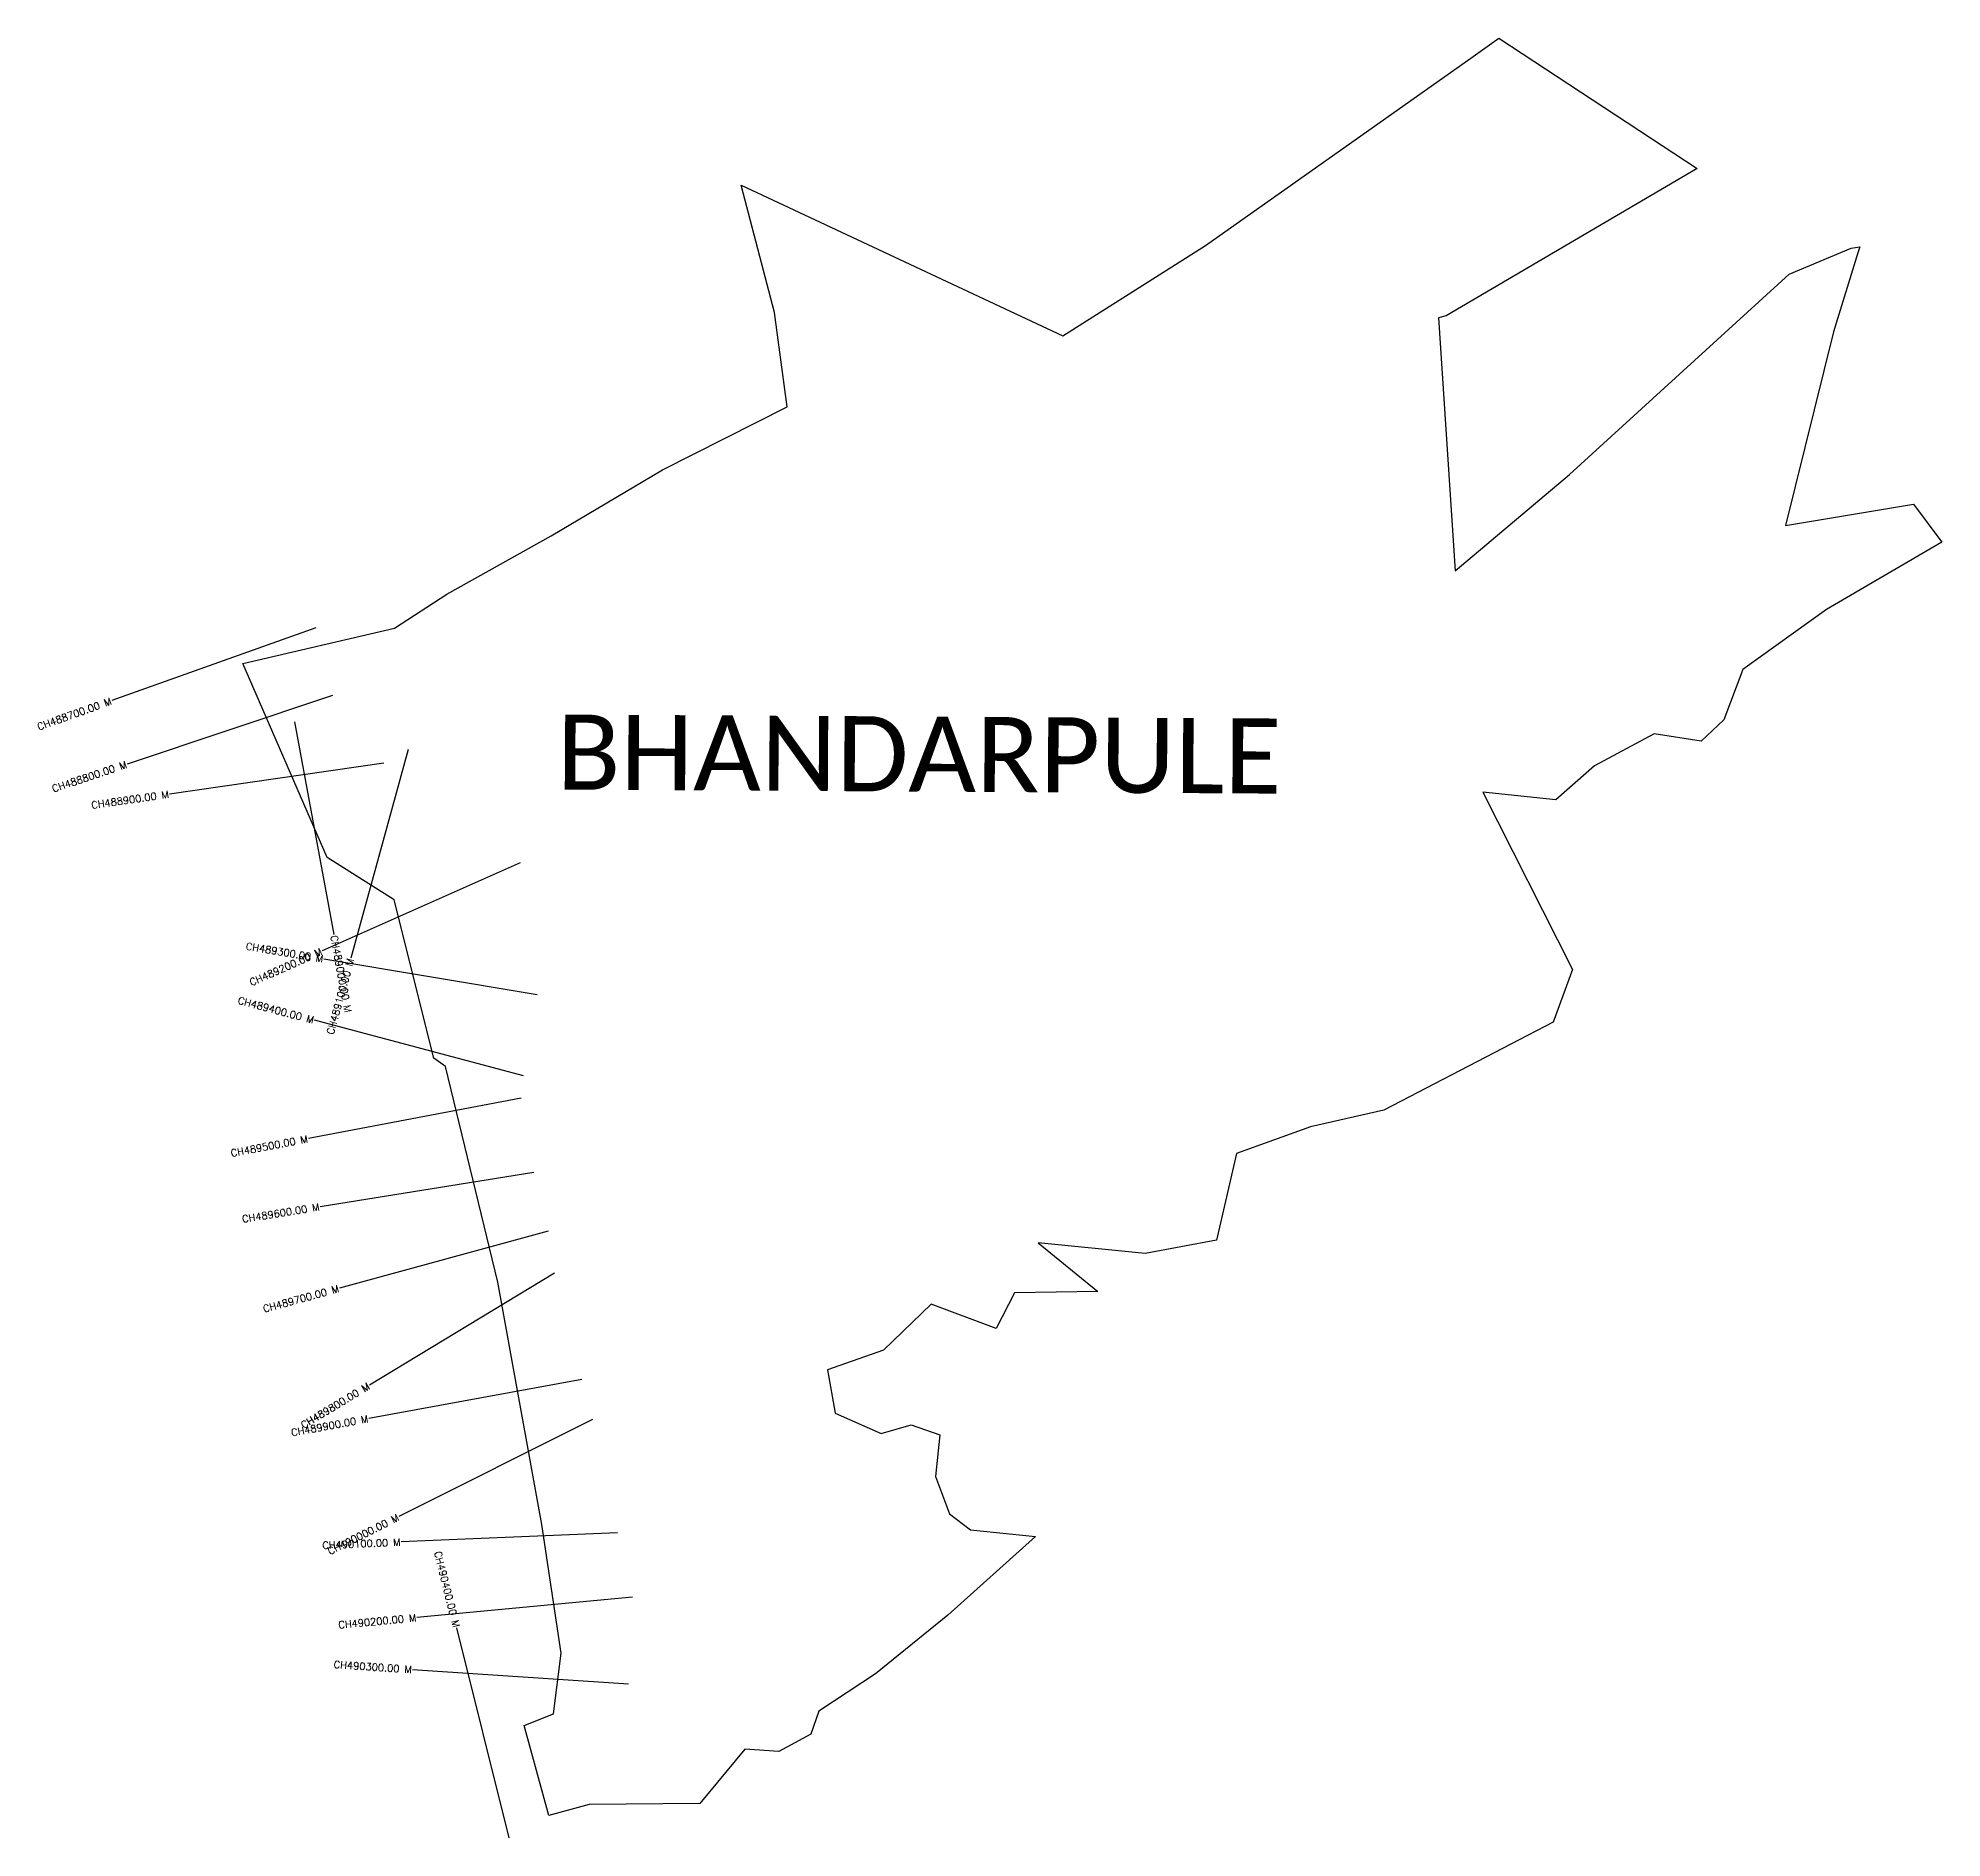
# Model space of a CAD drawing. Header units: metres. Extents: x 315541 to 318180, y 1893364 to 1895858.
import ezdxf
from ezdxf.enums import TextEntityAlignment as Align

# ---------------------------------------------------------------- set-up
doc = ezdxf.new("R2010")
doc.units = ezdxf.units.M
for name, color, linetype in [('CS', 134, 'Continuous'), ('CSMark', 6, 'Continuous'), ('village', 3, 'Continuous'), ('VILLAGE NAME', 250, 'Continuous')]:
    doc.layers.add(name, color=color, linetype=linetype)
doc.styles.get("Standard").update_dxf_attribs({"font": 'simplex.shx'})

msp = doc.modelspace()

# ---------------------------------------------------------------- linework, layer by layer
at = {"color": 6, "flags": 128}
msp.add_lwpolyline([(317565.7, 1895858.5), (317840.4, 1895677.9)], dxfattribs=at)
at = {"layer": 'CS'}
for p, q in [((315925.6, 1895041), (315643, 1894940.1)), ((315948.7, 1894947.1), (315664.1, 1894852.2)), ((315896.2, 1894910.9), (315950.6, 1894615.8)), ((316053.9, 1894872.5), (315974.4, 1894583.3)), ((316019.9, 1894853.4), (315722.9, 1894810.6)), ((316208.8, 1894715.1), (315934.6, 1894593.3)), ((316232.7, 1894532.2), (315936.8, 1894581.9)), ((316213.8, 1894420), (315923.8, 1894497)), ((316210.2, 1894388.9), (315915.4, 1894333)), ((316227.9, 1894286.1), (315931.7, 1894238.6)), ((316247.7, 1894204.8), (315958.4, 1894125.6)), ((316256.7, 1894146.6), (315999.9, 1893991.4)), ((316294.3, 1893999.3), (315999.3, 1893945)), ((316309.3, 1893943.5), (316041, 1893809.2)), ((316343.8, 1893786.6), (316044.1, 1893773.9)), ((316364.6, 1893697.4), (316065.9, 1893669.1)), ((316193.5, 1893363.7), (316121, 1893654.8)), ((316359.2, 1893576.9), (316059.8, 1893596.9))]:
    msp.add_line(p, q, dxfattribs=at)
at = {"layer": 'village', "color": 6}
for points in [[(318179.8, 1895159.9, 0), (318019.7, 1895066.2, 0), (317903.6, 1894983.4, 0), (317877.4, 1894913.6, 0), (317845.9, 1894884, 0), (317780.9, 1894894.2, 0), (317698, 1894849.9, 0), (317644.7, 1894802.7, 0), (317543.6, 1894813.1, 0), (317667.9, 1894567.2, 0), (317641, 1894494.2, 0), (317406.1, 1894372.5, 0), (317304.5, 1894349.5, 0), (317201.8, 1894312.4, 0), (317174.3, 1894192.3, 0), (317075.5, 1894173.9, 0), (316926.8, 1894188.7, 0), (317009.6, 1894120.9, 0), (316894.1, 1894119.1, 0), (316868.9, 1894069.8, 0), (316778.9, 1894103.7, 0), (316712.5, 1894039.8, 0), (316634.8, 1894012.5, 0), (316645.8, 1893952.5, 0), (316709.5, 1893924.3, 0), (316751, 1893936.4, 0), (316790.7, 1893922.5, 0), (316784.7, 1893864.6, 0), (316804.3, 1893812.9, 0), (316833.2, 1893790.5, 0), (316923.5, 1893781.5, 0), (316802, 1893672.6, 0), (316701.6, 1893591.1, 0), (316623, 1893539.6, 0), (316611.9, 1893507.6, 0), (316567.3, 1893483.6, 0), (316520.2, 1893486.7, 0), (316458, 1893411.3, 0), (316304.7, 1893410.2, 0), (316248.6, 1893394.6, 0), (316214.6, 1893519.4, 0), (316255.3, 1893535.6, 0), (316265.7, 1893620, 0), (316238.8, 1893798.3, 0), (316177.8, 1894133.9, 0), (316105.4, 1894433, 0), (316089.5, 1894444.3, 0), (316034.5, 1894664.2, 0), (315941.4, 1894722.5, 0), (315824.5, 1894991.4, 0), (316034.7, 1895040.7, 0), (316107.2, 1895087.5, 0), (316252, 1895168.4, 0), (316406.3, 1895260.1, 0), (316579.1, 1895347.1, 0), (316561.5, 1895478, 0), (316515.5, 1895654.6, 0), (316961, 1895445.7, 0), (317158.9, 1895571.1, 0), (317529.9, 1895833.1, 0), (317565.7, 1895858.5, 0)], [(317840.4, 1895677.9, 0), (317492.4, 1895473.5, 0), (317481.7, 1895470.6, 0), (317505.2, 1895120, 0), (317663.6, 1895253.5, 0), (317968, 1895531.3, 0), (318054.1, 1895567.3, 0), (318065.9, 1895569.1, 0), (318063.4, 1895560.9, 0), (318029.4, 1895451.4, 0), (317963.1, 1895183, 0), (318140.3, 1895212.5, 0), (318179.8, 1895159.9, 0)]]:
    msp.add_polyline3d(points, dxfattribs=at)

# ---------------------------------------------------------------- texts
at = {"layer": 'CSMark'}
for s, rotation, p in [('CH488700.00 M', 19.6514, (315642.1, 1894939.8)), ('CH488800.00 M', 18.4482, (315663.2, 1894851.9)), ('CH488900.00 M', 8.188, (315721.9, 1894810.5)), ('CH489300.00 M', 350.4657, (315935.9, 1894582.1)), ('CH489200.00 M', 23.951, (315933.7, 1894592.9)), ('CH489100.00 M', 74.6355, (315974.1, 1894582.3)), ('CH489400.00 M', 345.1278, (315922.9, 1894497.2)), ('CH489500.00 M', 10.7316, (315914.4, 1894332.8)), ('CH489600.00 M', 9.1053, (315930.7, 1894238.5)), ('CH489700.00 M', 15.305, (315957.4, 1894125.3)), ('CH489800.00 M', 31.1522, (315999.1, 1893990.9)), ('CH489900.00 M', 10.4168, (315998.3, 1893944.9)), ('CH490000.00 M', 26.6063, (316040.1, 1893808.7)), ('CH490100.00 M', 2.4309, (316043.1, 1893773.8)), ('CH490400.00 M', 284, (316120.7, 1893655.7)), ('CH490200.00 M', 5.3997, (316064.9, 1893669)), ('CH490300.00 M', 356.1802, (316058.8, 1893597))]:
    msp.add_text(s, height=10, rotation=rotation, dxfattribs=at).set_placement(p, align=Align.MIDDLE_RIGHT)
msp.add_text('CH489000.00 M', height=10, rotation=280.4513, dxfattribs=at).set_placement((315950.8, 1894614.8), align=Align.MIDDLE_LEFT)
at = {"layer": 'VILLAGE NAME', "insert": (316260, 1894920.9), "char_height": 104.042, "attachment_point": 1, "rotation": 359.6762}
msp.add_mtext_dynamic_manual_height_columns('{\\fCalibri|b0|i0|c0|p34;BHANDARPULE}', width=1198.8, gutter_width=520.2, heights=[105.8], dxfattribs=at)

doc.saveas('drawing.dxf')
